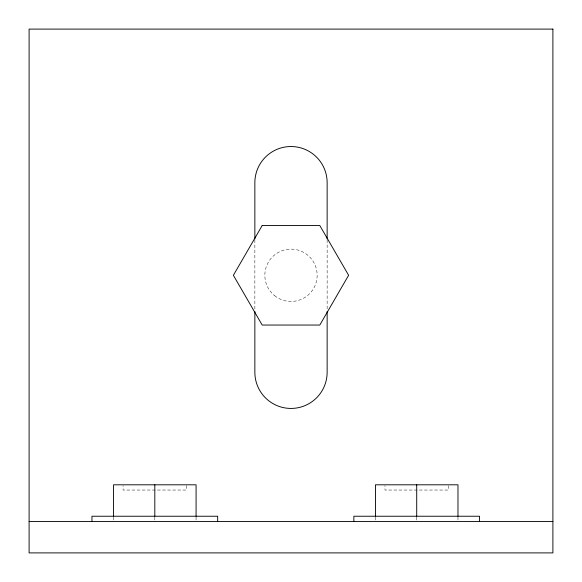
<?xml version="1.0" encoding="UTF-8"?>
<svg xmlns="http://www.w3.org/2000/svg" width="582" height="582" viewBox="0 0 582 582"><rect width="100%" height="100%" fill="white"/><g stroke="black" fill="none" stroke-linecap="round" stroke-linejoin="round"><path stroke-width="0.44" stroke-dasharray="2.91 2.18" d="M457.976 517.107L457.976 520.599M448.438 485.679L448.438 490.044L384.986 490.044L384.986 485.679M416.712 517.107L416.712 521.472M375.448 517.107L375.448 521.472M327.142 239.74L327.142 310.562M254.858 239.835L254.858 310.599M196.076 517.107L196.076 520.599M186.538 485.679L186.538 490.044L123.086 490.044L123.086 485.679M154.812 517.107L154.812 521.472M113.548 517.107L113.548 521.472M274.529 295.605A26.154 26.154 0 0 0 316.834 279.389A26.154 26.154 0 0 0 281.637 250.864A26.154 26.154 0 0 0 274.529 295.605"/><path stroke-width="0.87" d="M29.1 521.472L552.9 521.472M479.568 521.472L479.568 516.234L353.856 516.234L353.856 521.472M457.976 516.234L457.976 484.806L375.448 484.806L375.448 516.234M416.712 484.806L416.712 516.234M327.142 238.831L327.142 182.675A36.142 36.142 0 0 0 291 146.533A36.142 36.142 0 0 0 254.858 182.675L254.858 238.926M327.142 311.435L327.142 372.291A36.142 36.142 0 0 1 291 408.433A36.142 36.142 0 0 1 254.858 372.291L254.858 311.508M217.668 521.472L217.668 516.234L91.956 516.234L91.956 521.472M196.076 516.234L196.076 484.806L113.548 484.806L113.548 516.234M154.812 484.806L154.812 516.234M262.191 225.525L233.382 275.286L262.191 325.047L319.809 325.047L348.618 275.286L319.809 225.525L262.191 225.525M552.9 29.1L29.1 29.1L29.1 552.9L552.9 552.9L552.9 29.1"/></g></svg>
